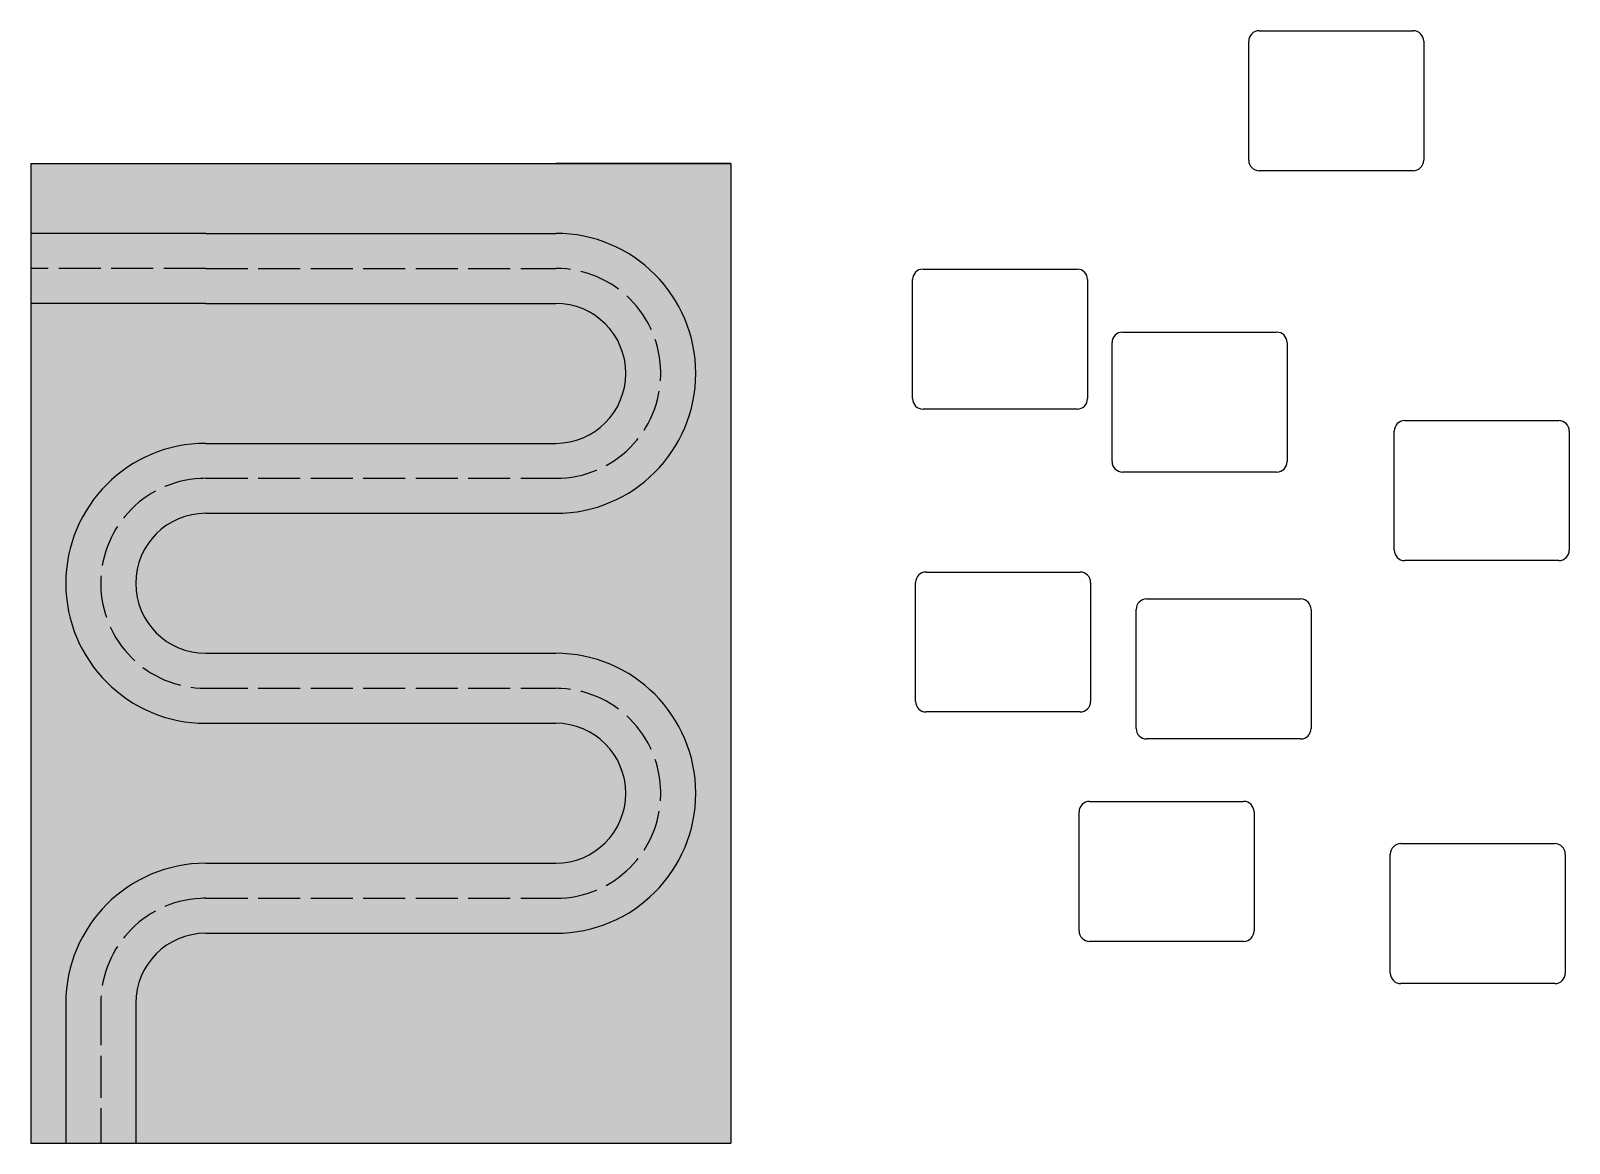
# Model space of a CAD drawing. Header units: millimetres. Extents: x 7789 to 8229, y -1794 to 2384.
# Drawn here: x 7789.4 to 8228.9, y 2065.7 to 2383.6 of the extents above; entities outside this region: 1.
import ezdxf

# ---------------------------------------------------------------- set-up
doc = ezdxf.new("R2010")
doc.units = ezdxf.units.MM
doc.linetypes.add('ACAD_ISO02W100', pattern=[15, 12, -3])

msp = doc.modelspace()

# ---------------------------------------------------------------- hatches: boundary and pattern name
at = {"linetype": 'ACAD_ISO02W100'}
h = msp.add_hatch(color=72, dxfattribs=at)
h.dxf.hatch_style = 1
h.paths.add_polyline_path([(7989.39, 2345.71), (7939.39, 2345.71), (7789.39, 2345.71), (7789.39, 2325.71), (7839.39, 2325.71), (7939.39, 2325.71, -1), (7939.39, 2245.71), (7839.39, 2245.71, 1), (7839.39, 2205.71), (7939.39, 2205.71, -1), (7939.39, 2125.71), (7839.39, 2125.71, 0.414214), (7819.39, 2105.71), (7819.39, 2065.71), (7989.39, 2065.71)])
h.paths.add_polyline_path([(7939.39, 2305.71), (7839.39, 2305.71), (7789.39, 2305.71), (7789.39, 2065.71), (7799.39, 2065.71), (7799.39, 2105.71, -0.414214), (7839.39, 2145.71), (7939.39, 2145.71, 1), (7939.39, 2185.71), (7839.39, 2185.71, -1), (7839.39, 2265.71), (7939.39, 2265.71, 1)], flags=17)
h = msp.add_hatch(color=0, dxfattribs=at)
h.dxf.hatch_style = 1
h.paths.add_polyline_path([(7939.39, 2325.71), (7839.39, 2325.71), (7789.39, 2325.71), (7789.39, 2315.71), (7839.39, 2315.71), (7939.39, 2315.71, -1), (7939.39, 2255.71), (7839.39, 2255.71, 1), (7839.39, 2195.71), (7939.39, 2195.71, -1), (7939.39, 2135.71), (7839.39, 2135.71, 0.414214), (7809.39, 2105.71), (7809.39, 2065.71), (7819.39, 2065.71), (7819.39, 2105.71, -0.414214), (7839.39, 2125.71), (7939.39, 2125.71, 1), (7939.39, 2205.71), (7839.39, 2205.71, -1), (7839.39, 2245.71), (7939.39, 2245.71, 1)])
h.paths.add_polyline_path([(7939.39, 2315.71), (7839.39, 2315.71), (7789.39, 2315.71), (7789.39, 2305.71), (7839.39, 2305.71), (7939.39, 2305.71, -1), (7939.39, 2265.71), (7839.39, 2265.71, 1), (7839.39, 2185.71), (7939.39, 2185.71, -1), (7939.39, 2145.71), (7839.39, 2145.71, 0.414214), (7799.39, 2105.71), (7799.39, 2065.71), (7809.39, 2065.71), (7809.39, 2105.71, -0.414214), (7839.39, 2135.71), (7939.39, 2135.71, 1), (7939.39, 2195.71), (7839.39, 2195.71, -1), (7839.39, 2255.71), (7939.39, 2255.71, 1)], flags=17)

# ---------------------------------------------------------------- linework, layer by layer
at = {"color": 0}
for p, q in [((8140.36, 2383.61), (8184.36, 2383.61)), ((8187.36, 2380.61), (8187.36, 2346.61)), ((8184.36, 2343.61), (8140.36, 2343.61)), ((8044.32, 2315.48), (8088.32, 2315.48)), ((8091.32, 2312.48), (8091.32, 2278.48)), ((8101.34, 2297.49), (8145.34, 2297.49)), ((8148.34, 2294.49), (8148.34, 2260.49)), ((8088.32, 2275.48), (8044.32, 2275.48)), ((8181.94, 2272.21), (8225.94, 2272.21)), ((8228.94, 2269.21), (8228.94, 2235.21)), ((8145.34, 2257.49), (8101.34, 2257.49)), ((8045.18, 2228.94), (8089.18, 2228.94)), ((8225.94, 2232.21), (8181.94, 2232.21)), ((8092.18, 2225.94), (8092.18, 2191.94)), ((8108.2, 2221.23), (8152.2, 2221.23)), ((8155.2, 2218.23), (8155.2, 2184.23)), ((8089.18, 2188.94), (8045.18, 2188.94)), ((8152.2, 2181.23), (8108.2, 2181.23)), ((8091.91, 2163.39), (8135.91, 2163.39)), ((8138.91, 2160.39), (8138.91, 2126.39)), ((8180.82, 2151.33), (8224.82, 2151.33)), ((8227.82, 2148.33), (8227.82, 2114.33)), ((8135.91, 2123.39), (8091.91, 2123.39)), ((8224.82, 2111.33), (8180.82, 2111.33)), ((7799.39, 2105.71), (7799.39, 2065.71)), ((7819.39, 2105.71), (7819.39, 2065.71)), ((7789.39, 2065.71), (7989.39, 2065.71))]:
    msp.add_line(p, q, dxfattribs=at)
at = {"color": 0, "linetype": 'ByBlock'}
for p, q in [((8137.36, 2346.61), (8137.36, 2380.61)), ((8041.32, 2278.48), (8041.32, 2312.48)), ((8098.34, 2260.49), (8098.34, 2294.49)), ((8178.94, 2235.21), (8178.94, 2269.21)), ((8042.18, 2191.94), (8042.18, 2225.94)), ((8105.2, 2184.23), (8105.2, 2218.23)), ((8088.91, 2126.39), (8088.91, 2160.39)), ((8177.82, 2114.33), (8177.82, 2148.33))]:
    msp.add_line(p, q, dxfattribs=at)
for p, q in [((7789.39, 2345.71), (7989.39, 2345.71)), ((7789.39, 2345.71), (7789.39, 2065.71)), ((7789.39, 2345.71), (7789.39, 2325.71)), ((7789.39, 2345.71), (7839.39, 2345.71)), ((7989.39, 2345.71), (7939.39, 2345.71)), ((7989.39, 2345.71), (7989.39, 2065.71)), ((7989.39, 2345.71), (7989.39, 2065.71)), ((7839.39, 2325.71), (7789.39, 2325.71)), ((7839.39, 2325.71), (7939.39, 2325.71)), ((7839.39, 2305.71), (7789.39, 2305.71)), ((7839.39, 2305.71), (7939.39, 2305.71)), ((7839.39, 2265.71), (7939.39, 2265.71)), ((7839.39, 2245.71), (7939.39, 2245.71)), ((7839.39, 2205.71), (7939.39, 2205.71)), ((7839.39, 2185.71), (7939.39, 2185.71)), ((7839.39, 2145.71), (7939.39, 2145.71)), ((7839.39, 2125.71), (7939.39, 2125.71)), ((7789.39, -1794.29), (8010.98, -1794.29))]:
    msp.add_line(p, q)
at = {"color": 9, "linetype": 'ACAD_ISO02W100'}
for p, q in [((7839.39, 2315.71), (7789.39, 2315.71)), ((7839.39, 2315.71), (7939.39, 2315.71)), ((7839.39, 2255.71), (7939.39, 2255.71)), ((7839.39, 2195.71), (7939.39, 2195.71)), ((7839.39, 2135.71), (7939.39, 2135.71)), ((7809.39, 2105.71), (7809.39, 2065.71))]:
    msp.add_line(p, q, dxfattribs=at)
at = {"color": 0, "linetype": 'ByBlock'}
for centre, start, end in [((8140.36, 2380.61), 90, 180), ((8140.36, 2346.61), 180, 270), ((8044.32, 2312.48), 90, 180), ((8101.34, 2294.49), 90, 180), ((8044.32, 2278.48), 180, 270), ((8181.94, 2269.21), 90, 180), ((8101.34, 2260.49), 180, 270), ((8181.94, 2235.21), 180, 270), ((8045.18, 2225.94), 90, 180), ((8108.2, 2218.23), 90, 180), ((8045.18, 2191.94), 180, 270), ((8108.2, 2184.23), 180, 270), ((8091.91, 2160.39), 90, 180), ((8180.82, 2148.33), 90, 180), ((8091.91, 2126.39), 180, 270), ((8180.82, 2114.33), 180, 270)]:
    msp.add_arc(centre, 3, start, end, dxfattribs=at)
at = {"color": 0}
for centre, start, end in [((8184.36, 2380.61), 0, 90), ((8184.36, 2346.61), 270, 0), ((8088.32, 2312.48), 0, 90), ((8145.34, 2294.49), 0, 90), ((8088.32, 2278.48), 270, 0), ((8225.94, 2269.21), 0, 90), ((8145.34, 2260.49), 270, 0), ((8225.94, 2235.21), 270, 0), ((8089.18, 2225.94), 0, 90), ((8152.2, 2218.23), 0, 90), ((8089.18, 2191.94), 270, 0), ((8152.2, 2184.23), 270, 0), ((8135.91, 2160.39), 0, 90), ((8224.82, 2148.33), 0, 90), ((8135.91, 2126.39), 270, 0), ((8224.82, 2114.33), 270, 0)]:
    msp.add_arc(centre, 3, start, end, dxfattribs=at)
for centre, radius, start, end in [((7939.39, 2285.71), 40, 270, 90), ((7939.39, 2285.71), 20, 270, 90), ((7839.39, 2225.71), 40, 90, 270), ((7839.39, 2225.71), 20, 90, 270), ((7939.39, 2165.71), 40, 270, 90), ((7939.39, 2165.71), 20, 270, 90), ((7839.39, 2105.71), 40, 90, 180), ((7839.39, 2105.71), 20, 90, 180)]:
    msp.add_arc(centre, radius, start, end)
at = {"color": 9, "linetype": 'ACAD_ISO02W100'}
for centre, start, end in [((7939.39, 2285.71), 270, 90), ((7839.39, 2225.71), 90, 270), ((7939.39, 2165.71), 270, 90), ((7839.39, 2105.71), 90, 180)]:
    msp.add_arc(centre, 30, start, end, dxfattribs=at)

doc.saveas('drawing.dxf')
